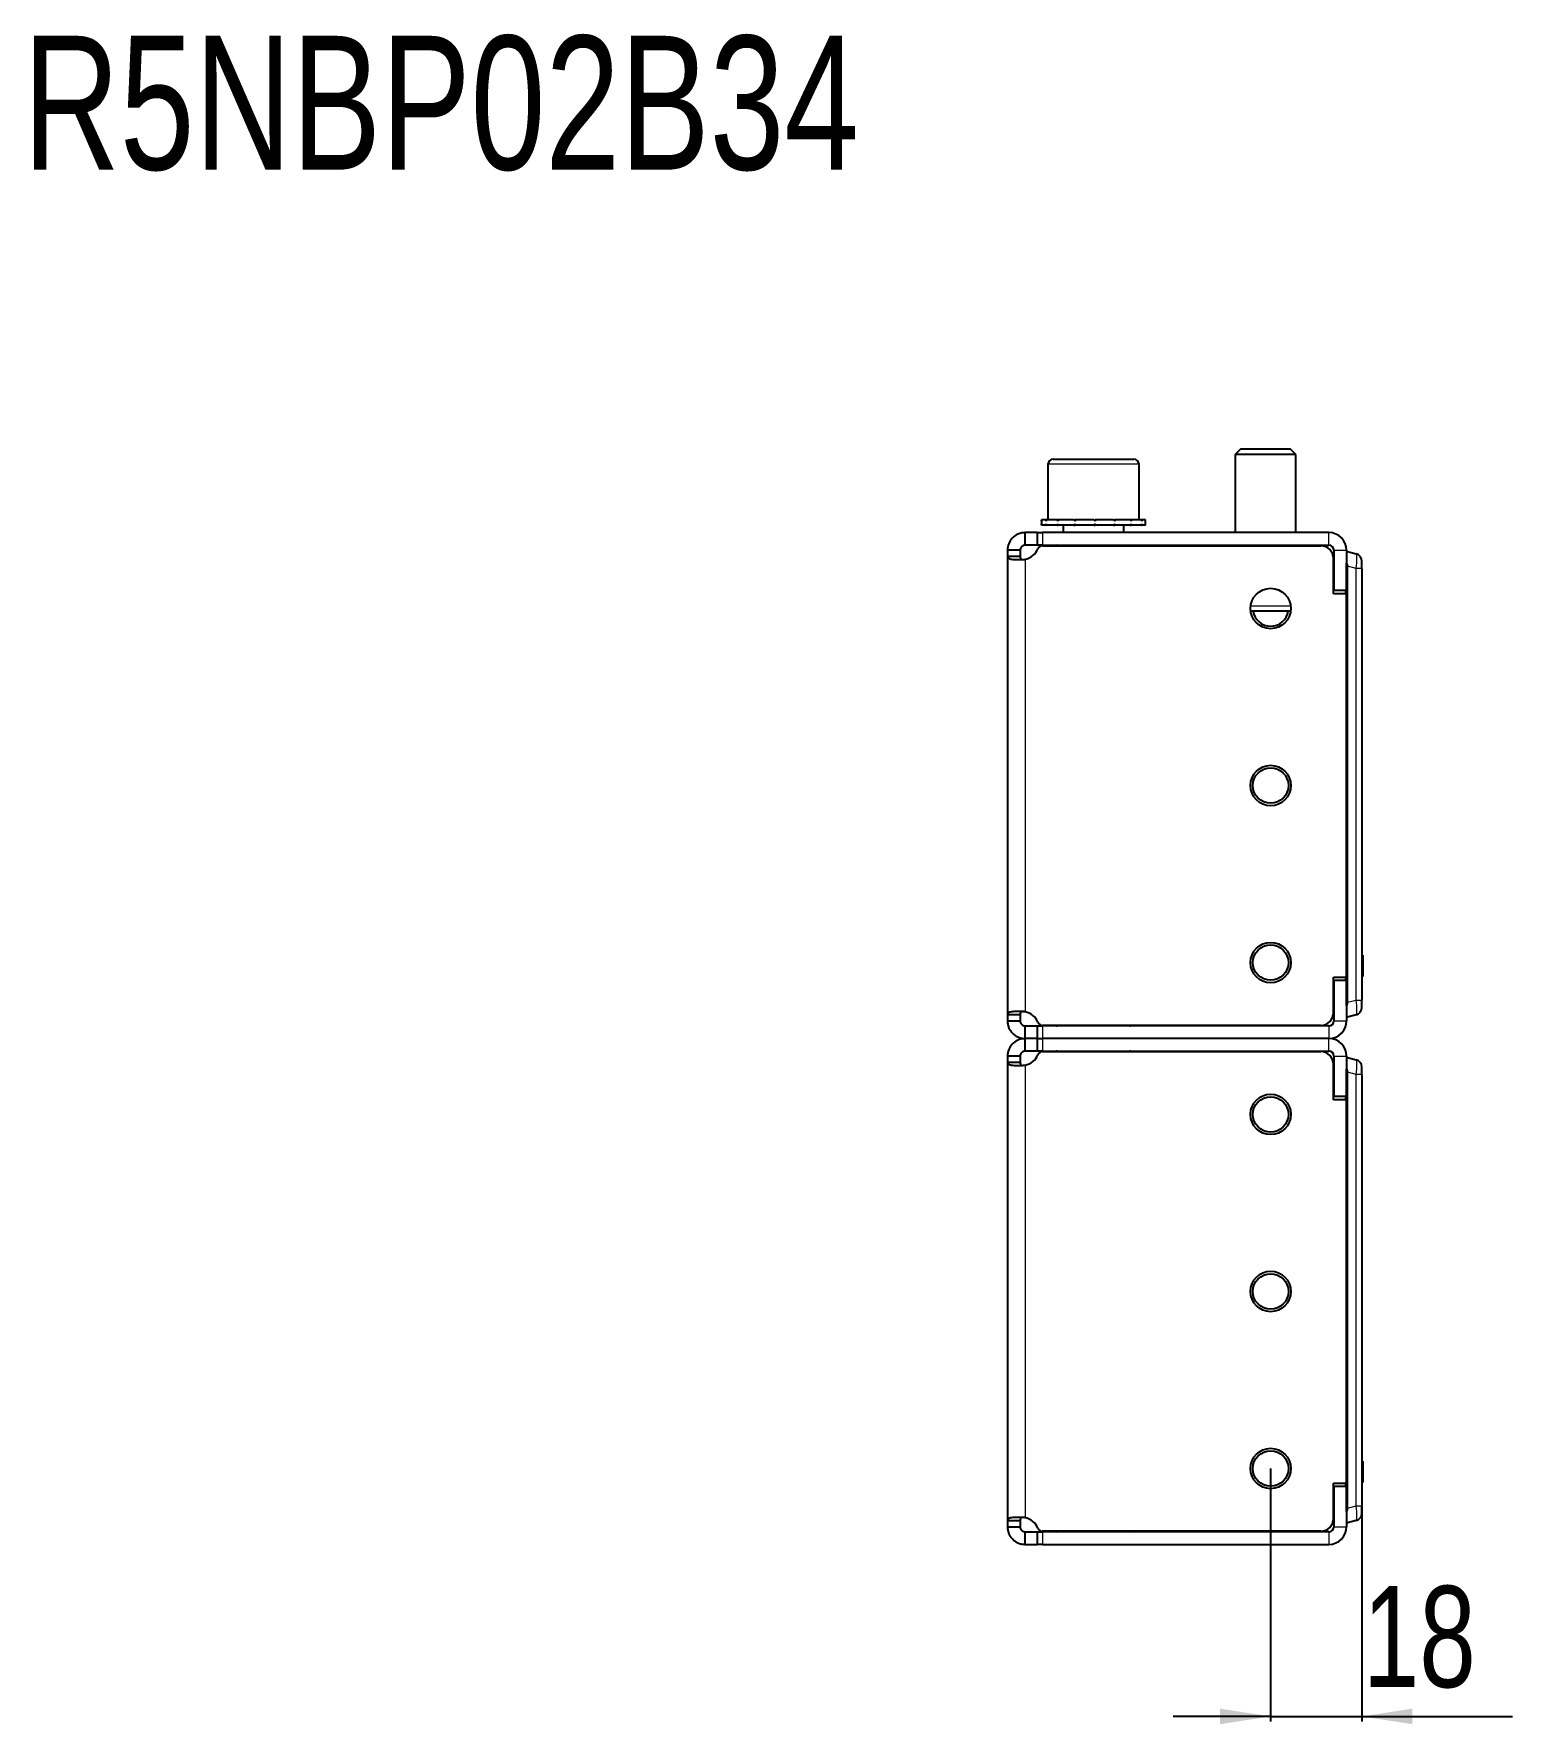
# Model space of a CAD drawing. Header units: millimetres. Extents: x 0 to 1204, y -157 to 588.
# Drawn here: x 536.6 to 829.4, y 253.8 to 588 of the extents above; entities that cross this region are included whole.
import ezdxf

# ---------------------------------------------------------------- set-up
doc = ezdxf.new("R2010")
doc.units = ezdxf.units.MM
doc.layers.add('FORMAT', color=7, linetype='Continuous')
doc.styles.add('SLDTEXTSTYLE0', font='TXT', dxfattribs={"width": 0.75})
doc.dimstyles.new('SLDDIMSTYLE1', dxfattribs={"dimtxt": 20, "dimasz": 10, "dimexe": 0, "dimexo": 0.0625, "dimgap": 5, "dimtad": 2, "dimdec": 1, "dimrnd": 1e-09, "dimzin": 12, "dimdsep": 46, "dimtxsty": 'SLDTEXTSTYLE0', "dimsah": 1, "dimcen": 0.09, "dimadec": 0, "dimazin": 3, "dimtfac": 1, "dimtmove": 0, "dimatfit": 0, "dimfxl": 0, "dimfrac": 2, "dimtolj": 1, "dimtzin": 12, "dimarcsym": 0})

# ---------------------------------------------------------------- blocks, each defined once
blk = doc.blocks.new('_D_4')
at = {"layer": 'FORMAT'}
for p, q in [((780.92, 304.38), (780.92, 254.38)), ((798.92, 299.63), (798.92, 254.38)), ((780.92, 255.38), (761.69, 255.38)), ((780.92, 255.38), (798.92, 255.38)), ((798.92, 255.38), (828.7, 255.38))]:
    blk.add_line(p, q, dxfattribs=at)
for points in [[(780.92, 255.38), (770.92, 256.92), (770.92, 253.85)], [(798.92, 255.38), (808.92, 253.85), (808.92, 256.92)]]:
    blk.add_solid(points, dxfattribs=at)
at = {"layer": 'FORMAT', "insert": (799.14, 281.17), "char_height": 20, "attachment_point": 1, "style": 'SLDTEXTSTYLE0'}
blk.add_mtext('18', dxfattribs=at)

msp = doc.modelspace()

# ---------------------------------------------------------------- linework, layer by layer
at = {"color": 7, "linetype": 'Continuous', "lineweight": 25}
for p, q in [((774.99, 505.89), (773.92, 504.82)), ((773.92, 504.82), (773.92, 489.39)), ((785.92, 504.82), (773.92, 504.82)), ((784.84, 505.89), (774.99, 505.89)), ((785.92, 504.82), (784.84, 505.89)), ((785.92, 489.39), (785.92, 504.82)), ((736.92, 502.89), (736.92, 491.89)), ((737.92, 503.89), (753.92, 503.89)), ((754.92, 491.89), (754.92, 502.89)), ((735.67, 491.89), (735.67, 490.89)), ((735.67, 491.89), (735.67, 491.64)), ((736.47, 491.89), (735.67, 491.89)), ((735.67, 491.89), (735.67, 491.89)), ((736.47, 491.89), (736.57, 491.89)), ((736.57, 491.89), (736.57, 491.64)), ((738.71, 491.89), (736.57, 491.89)), ((738.71, 491.89), (738.89, 491.89)), ((738.89, 491.89), (738.89, 491.64)), ((742.04, 491.89), (738.89, 491.89)), ((742.04, 491.89), (742.28, 491.89)), ((742.28, 491.89), (742.28, 491.64)), ((745.97, 491.89), (742.28, 491.89)), ((745.97, 491.89), (746.06, 491.89)), ((746.18, 491.89), (746.22, 491.89)), ((746.22, 491.89), (746.22, 491.64)), ((749.89, 491.89), (746.22, 491.89)), ((749.89, 491.89), (750.12, 491.89)), ((750.12, 491.89), (750.12, 491.64)), ((753.2, 491.89), (750.12, 491.89)), ((753.2, 491.89), (753.38, 491.89)), ((753.38, 491.89), (753.38, 491.64)), ((755.41, 491.89), (753.38, 491.89)), ((755.41, 491.89), (755.5, 491.89)), ((755.5, 491.89), (755.5, 491.64)), ((756.17, 491.89), (755.5, 491.89)), ((756.17, 490.89), (756.17, 491.89)), ((732.42, 486.89), (732.42, 489.39)), ((734.82, 489.39), (732.42, 489.39)), ((734.82, 489.39), (734.82, 486.89)), ((734.82, 489.39), (735.82, 489.39)), ((735.67, 490.89), (735.67, 491.14)), ((736.47, 490.89), (735.67, 490.89)), ((735.67, 490.89), (735.67, 490.89)), ((792.42, 489.39), (735.82, 489.39)), ((736.47, 490.89), (736.57, 490.89)), ((736.57, 490.89), (736.57, 491.14)), ((738.71, 490.89), (736.57, 490.89)), ((738.71, 490.89), (738.89, 490.89)), ((738.89, 490.89), (738.89, 491.14)), ((742.04, 490.89), (738.89, 490.89)), ((739.92, 490.89), (739.92, 489.39)), ((742.04, 490.89), (742.28, 490.89)), ((742.28, 490.89), (742.28, 491.14)), ((745.97, 490.89), (742.28, 490.89)), ((745.97, 490.89), (746.15, 490.89)), ((746.15, 490.89), (746.22, 490.89)), ((746.22, 490.89), (746.22, 491.14)), ((749.89, 490.89), (746.22, 490.89)), ((749.89, 490.89), (750.12, 490.89)), ((750.12, 490.89), (750.12, 491.14)), ((753.2, 490.89), (750.12, 490.89)), ((751.92, 489.39), (751.92, 490.89)), ((753.2, 490.89), (753.38, 490.89)), ((753.38, 490.89), (753.38, 491.14)), ((755.41, 490.89), (753.38, 490.89)), ((755.41, 490.89), (755.5, 490.89)), ((755.5, 490.89), (755.5, 491.14)), ((756.17, 490.89), (755.5, 490.89)), ((731.42, 485.89), (728.92, 485.89)), ((728.92, 485.89), (728.92, 484.67)), ((728.92, 484.67), (728.92, 394.11)), ((731.42, 484.67), (728.92, 484.67)), ((731.42, 485.89), (731.42, 484.67)), ((734.82, 486.89), (732.42, 486.89)), ((735.82, 486.89), (734.82, 486.89)), ((735.82, 486.89), (792.42, 486.89)), ((735.84, 486.79), (790.82, 486.79)), ((769.67, 486.89), (769.67, 486.79)), ((769.96, 486.89), (769.96, 486.79)), ((771.65, 486.89), (771.65, 486.79)), ((774.59, 486.89), (774.59, 486.79)), ((778.35, 486.89), (778.35, 486.79)), ((782.35, 486.89), (782.35, 486.79)), ((785.97, 486.89), (785.97, 486.79)), ((788.68, 486.89), (788.68, 486.79)), ((790.05, 486.89), (790.05, 486.79)), ((790.17, 486.79), (790.17, 486.89)), ((793.42, 485.89), (793.42, 477.94)), ((795.92, 485.89), (795.92, 477.94)), ((795.92, 485.64), (796.12, 485.64)), ((796.12, 485.64), (797.81, 485.19)), ((793.32, 477.29), (793.32, 484.29)), ((795.92, 395.92), (795.92, 483.37)), ((796.12, 396.54), (796.12, 482.74)), ((798.92, 482.29), (798.92, 483.74)), ((798.92, 482.29), (798.92, 407.84)), ((793.32, 478.87), (793.42, 478.66)), ((795.92, 477.94), (793.42, 477.94)), ((795.92, 477.29), (793.32, 477.29)), ((795.92, 477.29), (795.92, 401.49)), ((784.89, 473.89), (776.95, 473.89)), ((798.92, 407.84), (798.92, 399.64)), ((799.12, 405.9), (798.92, 405.9)), ((799.12, 405.86), (798.92, 405.86)), ((799.12, 405.84), (798.92, 405.84)), ((799.12, 405.4), (799.12, 402.08)), ((793.32, 401.49), (795.92, 401.49)), ((793.32, 394.49), (793.32, 401.49)), ((799.12, 401.64), (798.92, 401.64)), ((799.12, 401.59), (798.92, 401.59)), ((793.32, 400.41), (793.42, 400.63)), ((795.92, 400.84), (793.42, 400.84)), ((793.42, 400.84), (793.42, 392.89)), ((795.92, 400.84), (795.92, 392.89)), ((798.92, 399.64), (798.92, 396.99)), ((798.92, 395.54), (798.92, 396.99)), ((728.92, 394.11), (731.42, 394.11)), ((728.92, 394.11), (728.92, 392.89)), ((728.92, 392.89), (731.42, 392.89)), ((731.42, 394.11), (731.42, 392.89)), ((732.42, 389.39), (732.42, 391.89)), ((732.42, 391.89), (734.82, 391.89)), ((734.82, 391.89), (734.82, 389.39)), ((734.82, 391.89), (735.82, 391.89)), ((792.42, 391.89), (735.82, 391.89)), ((790.82, 391.99), (735.84, 391.99)), ((796.12, 393.64), (795.92, 393.64)), ((797.81, 394.09), (796.12, 393.64)), ((732.42, 386.89), (732.42, 389.39)), ((734.82, 389.39), (732.42, 389.39)), ((734.82, 389.39), (734.82, 386.89)), ((734.82, 389.39), (735.82, 389.39)), ((792.42, 389.39), (735.82, 389.39)), ((728.92, 385.89), (728.92, 384.67)), ((731.42, 385.89), (728.92, 385.89)), ((728.92, 384.67), (728.92, 294.11)), ((731.42, 384.67), (728.92, 384.67)), ((731.42, 385.89), (731.42, 384.67)), ((734.82, 386.89), (732.42, 386.89)), ((735.82, 386.89), (734.82, 386.89)), ((735.82, 386.89), (792.42, 386.89)), ((735.84, 386.79), (790.82, 386.79)), ((793.32, 377.29), (793.32, 384.29)), ((793.42, 385.89), (793.42, 377.94)), ((795.92, 385.89), (795.92, 377.94)), ((795.92, 385.64), (796.12, 385.64)), ((796.12, 385.64), (797.81, 385.19)), ((795.92, 295.92), (795.92, 383.37)), ((796.12, 296.54), (796.12, 382.74)), ((798.92, 382.29), (798.92, 383.74)), ((798.92, 382.29), (798.92, 307.84)), ((793.32, 378.87), (793.42, 378.66)), ((795.92, 377.94), (793.42, 377.94)), ((795.92, 377.29), (793.32, 377.29)), ((795.92, 377.29), (795.92, 301.49)), ((798.92, 307.84), (798.92, 299.64)), ((799.12, 305.9), (798.92, 305.9)), ((799.12, 305.86), (798.92, 305.86)), ((799.12, 305.84), (798.92, 305.84)), ((799.12, 305.4), (799.12, 302.08)), ((793.32, 301.49), (795.92, 301.49)), ((793.32, 294.49), (793.32, 301.49)), ((795.92, 300.84), (793.42, 300.84)), ((793.42, 300.84), (793.42, 292.89)), ((795.92, 300.84), (795.92, 292.89)), ((799.12, 301.64), (798.92, 301.64)), ((799.12, 301.59), (798.92, 301.59)), ((793.32, 300.41), (793.42, 300.63)), ((798.92, 299.64), (798.92, 296.99)), ((728.92, 294.11), (731.42, 294.11)), ((728.92, 294.11), (728.92, 292.89)), ((731.42, 294.11), (731.42, 292.89)), ((797.81, 294.09), (796.12, 293.64)), ((798.92, 295.54), (798.92, 296.99)), ((728.92, 292.89), (731.42, 292.89)), ((732.42, 289.39), (732.42, 291.89)), ((732.42, 291.89), (734.82, 291.89)), ((734.82, 291.89), (734.82, 289.39)), ((734.82, 291.89), (735.82, 291.89)), ((792.42, 291.89), (735.82, 291.89)), ((790.82, 291.99), (735.84, 291.99)), ((796.12, 293.64), (795.92, 293.64)), ((732.42, 289.39), (734.82, 289.39)), ((735.82, 289.39), (734.82, 289.39)), ((735.82, 289.39), (792.42, 289.39))]:
    msp.add_line(p, q, dxfattribs=at)
at = {"color": 8, "linetype": 'Continuous', "lineweight": 18}
for p, q in [((754.92, 502.89), (736.92, 502.89)), ((735.82, 489.39), (735.82, 486.89)), ((792.42, 486.89), (792.42, 489.39)), ((793.42, 485.89), (795.92, 485.89)), ((732.42, 484.12), (732.42, 394.67)), ((797.81, 482.29), (796.12, 482.74)), ((797.81, 396.99), (797.81, 482.29)), ((798.92, 482.29), (797.81, 482.29)), ((795.72, 477.29), (795.72, 477.94)), ((776.95, 474.89), (784.89, 474.89)), ((799.12, 405.4), (798.92, 405.4)), ((795.72, 400.84), (795.72, 401.49)), ((799.12, 402.08), (798.92, 402.08)), ((796.12, 396.54), (797.81, 396.99)), ((797.81, 396.99), (798.92, 396.99)), ((735.82, 391.89), (735.82, 389.39)), ((792.42, 391.89), (792.42, 389.39)), ((793.42, 392.89), (795.92, 392.89)), ((735.82, 389.39), (735.82, 386.89)), ((792.42, 386.89), (792.42, 389.39)), ((793.42, 385.89), (795.92, 385.89)), ((732.42, 384.12), (732.42, 294.67)), ((797.81, 382.29), (796.12, 382.74)), ((797.81, 296.99), (797.81, 382.29)), ((798.92, 382.29), (797.81, 382.29)), ((795.72, 377.29), (795.72, 377.94)), ((799.12, 305.4), (798.92, 305.4)), ((795.72, 300.84), (795.72, 301.49)), ((799.12, 302.08), (798.92, 302.08)), ((796.12, 296.54), (797.81, 296.99)), ((797.81, 296.99), (798.92, 296.99)), ((735.82, 291.89), (735.82, 289.39)), ((792.42, 291.89), (792.42, 289.39)), ((793.42, 292.89), (795.92, 292.89))]:
    msp.add_line(p, q, dxfattribs=at)
at = {"color": 7, "linetype": 'Continuous', "lineweight": 25}
for centre, radius in [((780.92, 474.39), 4), ((780.92, 439.39), 4), ((780.92, 439.39), 3.5), ((780.92, 404.39), 4), ((780.92, 404.39), 3.5), ((780.92, 374.39), 4), ((780.92, 374.39), 3.5), ((780.92, 339.39), 4), ((780.92, 339.39), 3.5), ((780.92, 304.39), 4), ((780.92, 304.39), 3.5)]:
    msp.add_circle(centre, radius, dxfattribs=at)
for centre, radius, start, end in [((737.92, 502.89), 1, 90, 180), ((753.92, 502.89), 1, 0, 90), ((792.42, 485.89), 3.5, 360, 90), ((731.7, 487.54), 3.5, 281.8948, 337.1146), ((735.84, 485.79), 1, 90, 157.1146), ((738.57, 486.54), 0.35, 45.5847, 90), ((753.27, 486.54), 0.35, 90, 134.4153), ((790.82, 484.29), 2.5, 360, 90), ((792.42, 485.89), 1, 360, 90), ((797.42, 483.74), 1.5, 0, 75), ((780.92, 474.39), 3.5, 188.2132, 351.7868), ((731.7, 391.24), 3.5, 22.8854, 78.1052), ((790.82, 394.49), 2.5, 270, 0), ((797.42, 395.54), 1.5, 285, 0), ((735.84, 392.99), 1, 202.8854, 270), ((738.57, 392.24), 0.35, 270, 314.4153), ((753.27, 392.24), 0.35, 225.5847, 270), ((792.42, 392.89), 3.5, 270, 0), ((792.42, 392.89), 1, 270, 0), ((792.42, 385.89), 3.5, 360, 90), ((731.7, 387.54), 3.5, 281.8948, 337.1146), ((735.84, 385.79), 1, 90, 157.1146), ((738.57, 386.54), 0.35, 45.5847, 90), ((753.27, 386.54), 0.35, 90, 134.4153), ((790.82, 384.29), 2.5, 360, 90), ((792.42, 385.89), 1, 360, 90), ((797.42, 383.74), 1.5, 0, 75), ((731.7, 291.24), 3.5, 22.8854, 78.1052), ((790.82, 294.49), 2.5, 270, 0), ((797.42, 295.54), 1.5, 285, 0), ((735.84, 292.99), 1, 202.8854, 270), ((738.57, 292.24), 0.35, 270, 314.4153), ((753.27, 292.24), 0.35, 225.5847, 270), ((792.42, 292.89), 3.5, 270, 0), ((792.42, 292.89), 1, 270, 0)]:
    msp.add_arc(centre, radius, start, end, dxfattribs=at)
at = {"color": 8, "linetype": 'Continuous', "lineweight": 18}
for centre, major_axis, start_param, end_param in [((797.42, 482.19), (0.38, 3), 4.762686, 6.266445), ((797.42, 397.1), (-0.38, 3), 3.158333, 4.662092), ((797.42, 382.19), (0.38, 3), 4.762686, 6.266445), ((797.42, 297.1), (-0.38, 3), 3.158333, 4.662092)]:
    msp.add_ellipse(centre, major_axis=major_axis, ratio=0.123038, start_param=start_param, end_param=end_param, dxfattribs=at)
at = {"color": 7, "linetype": 'Continuous', "lineweight": 25}
for centre, major_axis, start_param, end_param in [((784.53, 485.64), (11.57, -3.1), 0.067037, 0.253072), ((784.53, 393.64), (11.57, 3.1), 6.030113, 6.216148), ((784.53, 385.64), (11.57, -3.1), 0.067037, 0.253072), ((784.53, 293.64), (11.57, 3.1), 6.030113, 6.216148)]:
    msp.add_ellipse(centre, major_axis=major_axis, ratio=0.250563, start_param=start_param, end_param=end_param, dxfattribs=at)
for points, knots in [([(735.67, 491.64), (735.67, 491.68), (735.67, 491.75), (735.67, 491.83), (735.67, 491.87), (735.67, 491.89)], [0, 0, 0, 0, 0.499981, 0.749988, 1, 1, 1, 1]), ([(736.57, 491.64), (736.55, 491.68), (736.52, 491.75), (736.49, 491.83), (736.48, 491.87), (736.47, 491.89)], [0, 0, 0, 0, 0.499981, 0.749988, 1, 1, 1, 1]), ([(738.89, 491.64), (738.86, 491.68), (738.81, 491.75), (738.75, 491.83), (738.72, 491.87), (738.71, 491.89)], [0, 0, 0, 0, 0.499981, 0.749988, 1, 1, 1, 1]), ([(742.28, 491.64), (742.24, 491.68), (742.18, 491.75), (742.1, 491.83), (742.06, 491.87), (742.04, 491.89)], [0, 0, 0, 0, 0.499981, 0.749988, 1, 1, 1, 1]), ([(746.22, 491.64), (746.18, 491.68), (746.11, 491.75), (746.03, 491.83), (745.99, 491.87), (745.97, 491.89)], [0, 0, 0, 0, 0.499981, 0.749988, 1, 1, 1, 1]), ([(746.22, 491.64), (746.21, 491.71), (746.18, 491.84), (746.16, 491.88), (746.15, 491.89)], [0, 0, 0, 0, 0.561794, 1, 1, 1, 1]), ([(750.12, 491.64), (750.08, 491.68), (750.02, 491.75), (749.95, 491.83), (749.91, 491.87), (749.89, 491.89)], [0, 0, 0, 0, 0.499981, 0.749988, 1, 1, 1, 1]), ([(753.38, 491.64), (753.35, 491.68), (753.3, 491.75), (753.25, 491.83), (753.22, 491.87), (753.2, 491.89)], [0, 0, 0, 0, 0.499981, 0.749988, 1, 1, 1, 1]), ([(755.5, 491.64), (755.48, 491.68), (755.46, 491.75), (755.43, 491.83), (755.41, 491.87), (755.41, 491.89)], [0, 0, 0, 0, 0.499981, 0.749988, 1, 1, 1, 1]), ([(732.42, 489.39), (732.12, 489.37), (731.57, 489.33), (730.67, 488.98), (729.79, 488.31), (729.06, 487.2), (728.97, 486.34), (728.92, 485.89)], [0, 0, 0, 0, 0.16069, 0.301312, 0.521951, 0.753573, 1, 1, 1, 1]), ([(735.67, 490.89), (735.67, 490.91), (735.67, 490.95), (735.67, 491.04), (735.67, 491.1), (735.67, 491.14)], [0, 0, 0, 0, 0.25014, 0.50028, 1, 1, 1, 1]), ([(736.47, 490.89), (736.48, 490.91), (736.49, 490.95), (736.52, 491.04), (736.55, 491.1), (736.57, 491.14)], [0, 0, 0, 0, 0.2501401, 0.5002802, 1, 1, 1, 1]), ([(738.71, 490.89), (738.72, 490.91), (738.75, 490.95), (738.81, 491.04), (738.86, 491.1), (738.89, 491.14)], [0, 0, 0, 0, 0.2501401, 0.5002802, 1, 1, 1, 1]), ([(742.04, 490.89), (742.06, 490.91), (742.1, 490.95), (742.18, 491.04), (742.24, 491.1), (742.28, 491.14)], [0, 0, 0, 0, 0.25014, 0.50028, 1, 1, 1, 1]), ([(745.97, 490.89), (745.99, 490.91), (746.03, 490.95), (746.11, 491.04), (746.18, 491.1), (746.22, 491.14)], [0, 0, 0, 0, 0.25014, 0.50028, 1, 1, 1, 1]), ([(746.22, 491.14), (746.21, 491.07), (746.18, 490.94), (746.16, 490.91), (746.15, 490.89)], [0, 0, 0, 0, 0.561794, 1, 1, 1, 1]), ([(749.89, 490.89), (749.91, 490.91), (749.95, 490.95), (750.02, 491.04), (750.08, 491.1), (750.12, 491.14)], [0, 0, 0, 0, 0.25014, 0.50028, 1, 1, 1, 1]), ([(753.2, 490.89), (753.22, 490.91), (753.25, 490.95), (753.3, 491.04), (753.35, 491.1), (753.38, 491.14)], [0, 0, 0, 0, 0.25014, 0.50028, 1, 1, 1, 1]), ([(755.41, 490.89), (755.41, 490.91), (755.43, 490.95), (755.46, 491.04), (755.48, 491.1), (755.5, 491.14)], [0, 0, 0, 0, 0.25014, 0.50028, 1, 1, 1, 1]), ([(728.92, 484.67), (728.97, 484.54), (729.06, 484.33), (729.63, 484.13), (730.23, 484.06), (730.86, 484.04), (731.6, 484.06), (732.14, 484.1), (732.42, 484.12)], [0, 0, 0, 0, 0.254149, 0.448213, 0.574908, 0.708872, 0.850468, 1, 1, 1, 1]), ([(732.42, 486.89), (732.33, 486.89), (732.18, 486.87), (731.97, 486.79), (731.81, 486.69), (731.67, 486.57), (731.57, 486.43), (731.45, 486.19), (731.43, 486.01), (731.42, 485.89)], [0, 0, 0, 0, 0.156786, 0.290809, 0.403501, 0.497298, 0.607133, 0.726181, 1, 1, 1, 1]), ([(731.42, 484.67), (731.43, 484.55), (731.45, 484.35), (731.6, 484.14), (731.74, 484.09), (731.78, 484.08)], [0, 0, 0, 0, 0.488232, 0.819706, 1, 1, 1, 1]), ([(769.92, 486.79), (769.92, 486.8), (769.91, 486.84), (769.91, 486.87), (769.9, 486.89)], [0, 0, 0, 0, 0.374848, 1, 1, 1, 1]), ([(771.56, 486.79), (771.55, 486.8), (771.53, 486.84), (771.51, 486.87), (771.5, 486.89)], [0, 0, 0, 0, 0.374848, 1, 1, 1, 1]), ([(774.47, 486.79), (774.46, 486.8), (774.43, 486.84), (774.4, 486.87), (774.38, 486.89)], [0, 0, 0, 0, 0.374848, 1, 1, 1, 1]), ([(778.2, 486.79), (778.19, 486.8), (778.16, 486.84), (778.13, 486.87), (778.1, 486.89)], [0, 0, 0, 0, 0.374848, 1, 1, 1, 1]), ([(782.2, 486.79), (782.19, 486.8), (782.16, 486.84), (782.12, 486.87), (782.1, 486.89)], [0, 0, 0, 0, 0.374848, 1, 1, 1, 1]), ([(785.85, 486.79), (785.84, 486.8), (785.81, 486.84), (785.79, 486.87), (785.77, 486.89)], [0, 0, 0, 0, 0.374848, 1, 1, 1, 1]), ([(788.6, 486.79), (788.59, 486.8), (788.57, 486.84), (788.56, 486.87), (788.54, 486.89)], [0, 0, 0, 0, 0.374848, 1, 1, 1, 1]), ([(790.02, 486.79), (790.02, 486.8), (790.02, 486.84), (790.01, 486.87), (790.01, 486.89)], [0, 0, 0, 0, 0.374848, 1, 1, 1, 1]), ([(799.12, 405.84), (799.12, 405.83), (799.12, 405.82), (799.12, 405.7), (799.12, 405.56), (799.12, 405.45), (799.12, 405.4)], [0, 0, 0, 0, 0.281303, 0.555629, 0.773878, 1, 1, 1, 1]), ([(799.12, 402.08), (799.12, 402.01), (799.12, 401.89), (799.12, 401.74), (799.12, 401.65), (799.12, 401.64), (799.12, 401.64)], [0, 0, 0, 0, 0.285197, 0.560428, 0.777044, 1, 1, 1, 1]), ([(732.42, 394.67), (732.1, 394.68), (731.51, 394.71), (730.57, 394.72), (729.7, 394.68), (729.04, 394.47), (728.96, 394.23), (728.92, 394.11)], [0, 0, 0, 0, 0.1708405, 0.3192172, 0.5481031, 0.7678223, 1, 1, 1, 1]), ([(732.42, 394.67), (732.33, 394.68), (732.16, 394.71), (731.94, 394.72), (731.77, 394.71), (731.64, 394.66), (731.55, 394.57), (731.44, 394.4), (731.43, 394.23), (731.42, 394.11)], [0, 0, 0, 0, 0.154359, 0.287283, 0.400435, 0.496544, 0.604314, 0.723151, 1, 1, 1, 1]), ([(728.92, 392.89), (728.93, 392.63), (728.97, 392.14), (729.25, 391.32), (729.71, 390.61), (730.34, 390.05), (730.96, 389.69), (731.66, 389.44), (732.16, 389.41), (732.42, 389.39)], [0, 0, 0, 0, 0.144067, 0.271276, 0.474907, 0.597997, 0.726338, 0.860245, 1, 1, 1, 1]), ([(731.42, 392.89), (731.43, 392.75), (731.45, 392.56), (731.58, 392.34), (731.69, 392.2), (731.82, 392.08), (732, 391.97), (732.21, 391.9), (732.34, 391.9), (732.42, 391.89)], [0, 0, 0, 0, 0.294103, 0.406373, 0.497014, 0.611853, 0.731691, 0.860101, 1, 1, 1, 1]), ([(732.42, 389.39), (732.12, 389.37), (731.57, 389.33), (730.67, 388.98), (729.79, 388.31), (729.06, 387.2), (728.97, 386.34), (728.92, 385.89)], [0, 0, 0, 0, 0.16069, 0.301312, 0.521951, 0.753573, 1, 1, 1, 1]), ([(728.92, 384.67), (728.97, 384.54), (729.06, 384.33), (729.63, 384.13), (730.23, 384.06), (730.86, 384.04), (731.6, 384.06), (732.14, 384.1), (732.42, 384.12)], [0, 0, 0, 0, 0.254149, 0.448213, 0.574908, 0.708872, 0.850468, 1, 1, 1, 1]), ([(732.42, 386.89), (732.33, 386.89), (732.18, 386.87), (731.97, 386.79), (731.81, 386.69), (731.67, 386.57), (731.57, 386.43), (731.45, 386.19), (731.43, 386.01), (731.42, 385.89)], [0, 0, 0, 0, 0.156786, 0.290809, 0.403501, 0.497298, 0.607133, 0.726181, 1, 1, 1, 1]), ([(731.42, 384.67), (731.43, 384.55), (731.45, 384.35), (731.6, 384.14), (731.74, 384.09), (731.78, 384.08)], [0, 0, 0, 0, 0.488232, 0.819706, 1, 1, 1, 1]), ([(799.12, 305.84), (799.12, 305.83), (799.12, 305.82), (799.12, 305.7), (799.12, 305.56), (799.12, 305.45), (799.12, 305.4)], [0, 0, 0, 0, 0.281303, 0.555629, 0.773878, 1, 1, 1, 1]), ([(799.12, 302.08), (799.12, 302.01), (799.12, 301.89), (799.12, 301.74), (799.12, 301.65), (799.12, 301.64), (799.12, 301.64)], [0, 0, 0, 0, 0.285197, 0.560428, 0.777044, 1, 1, 1, 1]), ([(732.42, 294.67), (732.1, 294.68), (731.51, 294.71), (730.57, 294.72), (729.7, 294.68), (729.04, 294.47), (728.96, 294.23), (728.92, 294.11)], [0, 0, 0, 0, 0.1708405, 0.3192172, 0.5481031, 0.7678223, 1, 1, 1, 1]), ([(732.42, 294.67), (732.33, 294.68), (732.16, 294.71), (731.94, 294.72), (731.77, 294.71), (731.64, 294.66), (731.55, 294.57), (731.44, 294.4), (731.43, 294.23), (731.42, 294.11)], [0, 0, 0, 0, 0.154359, 0.287283, 0.400435, 0.496544, 0.604314, 0.723151, 1, 1, 1, 1]), ([(728.92, 292.89), (728.93, 292.63), (728.97, 292.14), (729.25, 291.32), (729.71, 290.61), (730.34, 290.05), (730.96, 289.69), (731.66, 289.44), (732.16, 289.41), (732.42, 289.39)], [0, 0, 0, 0, 0.144067, 0.271276, 0.474907, 0.597997, 0.726338, 0.860245, 1, 1, 1, 1]), ([(731.42, 292.89), (731.43, 292.75), (731.45, 292.56), (731.58, 292.34), (731.69, 292.2), (731.82, 292.08), (732, 291.97), (732.21, 291.9), (732.34, 291.9), (732.42, 291.89)], [0, 0, 0, 0, 0.2941026, 0.4063735, 0.4970139, 0.6118531, 0.7316911, 0.860101, 1, 1, 1, 1])]:
    msp.add_open_spline(points, degree=3, knots=knots, dxfattribs=at)

# ---------------------------------------------------------------- texts
at = {"layer": 'FORMAT', "insert": (534.39, 587.6), "char_height": 26.458, "attachment_point": 1, "style": 'SLDTEXTSTYLE0'}
msp.add_mtext('R5NBP02B34', dxfattribs=at)

# ---------------------------------------------------------------- dimensions: what is measured, and where the dimension line sits
at = {"layer": 'FORMAT'}
dim = msp.add_linear_dim(base=(798.92, 255.38), p1=(780.92, 304.39), p2=(798.92, 299.64), dimstyle='SLDDIMSTYLE1', dxfattribs=at)
dim.commit()
dim.dimension.update_dxf_attribs({"geometry": '_D_4', "text_midpoint": (813.92, 255.38), "dimtype": 160})

doc.saveas('drawing.dxf')
